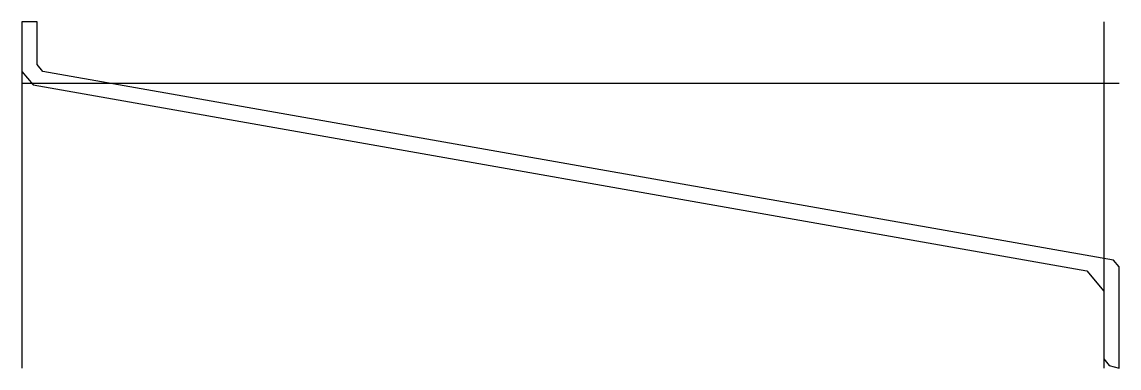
# Model space of a CAD drawing. Extents: x 0 to 160, y -42 to 9.
import ezdxf

# ---------------------------------------------------------------- set-up
doc = ezdxf.new("R2010")
doc.units = 0
doc.layers.get('0').update_dxf_attribs({"linetype": 'CONTINUOUS'})

msp = doc.modelspace()

# ---------------------------------------------------------------- linework, layer by layer
at = {"linetype": 'CONTINUOUS'}
for p, q in [((0.41, 8.9), (0.41, -41.55)), ((2.61, 8.9), (0.41, 8.9)), ((0.41, 8.9), (0.41, 1.68)), ((2.61, 2.69), (2.61, 8.9)), ((158.13, 8.9), (158.13, -41.55)), ((0.41, 1.68), (2.07, -0.29)), ((3.44, 1.7), (2.61, 2.69)), ((159.5, -25.82), (3.44, 1.7)), ((0.41, 0), (160.33, 0)), ((2.07, -0.29), (155.65, -27.37)), ((160.33, -26.8), (159.5, -25.82)), ((160.33, -41.55), (160.33, -26.8)), ((155.65, -27.37), (158.13, -30.33)), ((158.13, -30.33), (158.13, -40.2)), ((158.13, -40.2), (158.87, -41.16)), ((158.87, -41.16), (160.33, -41.55))]:
    msp.add_line(p, q, dxfattribs=at)

doc.saveas('drawing.dxf')
